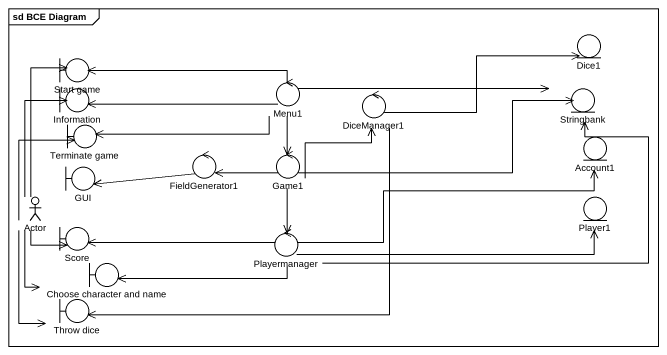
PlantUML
@startuml
mainframe sd BCE Diagram
entity Dice1
boundary "Start game" as Start_game
boundary Information
control Menu1
entity Stringbank
boundary "Terminate game" as Terminate_game
control DiceManager1
control FieldGenerator1
control Game1
entity Account1
actor "Actor" as Actor_
boundary GUI
entity Player1
boundary Score
control Playermanager
boundary "Choose character and name" as Choose_character_and_name
boundary "Throw dice" as Throw_dice
Menu1 -left-> Start_game
Menu1 -left-> Information
Menu1 -right-> Stringbank
Menu1 -left-> Terminate_game
Menu1 --> Game1
DiceManager1 -right-> Dice1
DiceManager1 --> Throw_dice
FieldGenerator1 -left-> GUI
Game1 -right-> Stringbank
Game1 -up-> DiceManager1
Game1 -left-> FieldGenerator1
Game1 --> Playermanager
Actor_ -up-> Start_game
Actor_ -up-> Information
Actor_ -up-> Terminate_game
Actor_ --> Score
Actor_ --> Choose_character_and_name
Actor_ --> Throw_dice
Playermanager -right-> Stringbank
Playermanager -right-> Account1
Playermanager -right-> Player1
Playermanager -left-> Score
Playermanager -left-> Choose_character_and_name
@enduml
